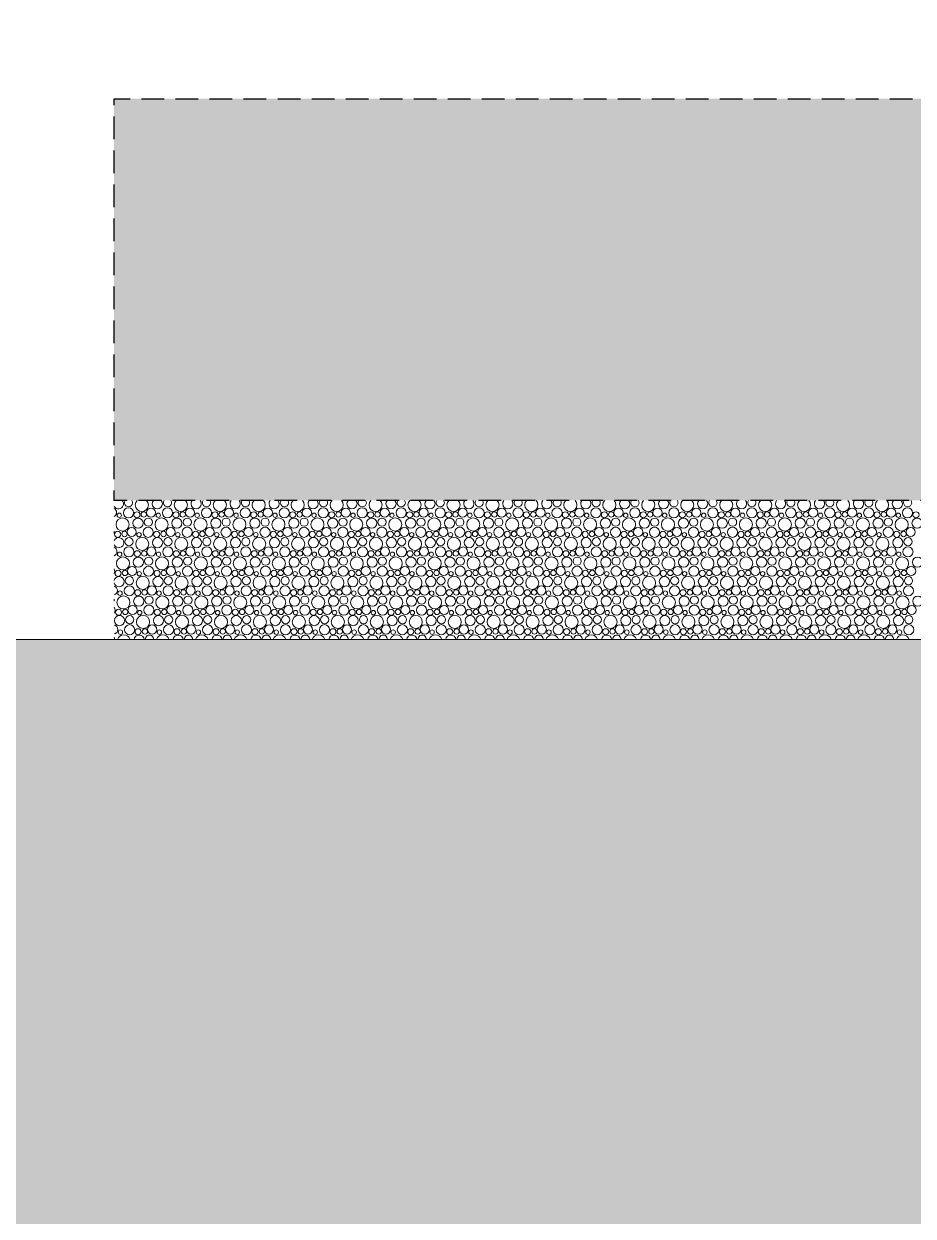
# Model space of a CAD drawing. Header units: millimetres. Extents: x 18162 to 7085488, y 72188 to 247925.
# Drawn here: x 3644163 to 3652466, y 83684 to 94818 of the extents above; entities that cross this region are included whole.
import ezdxf

# ---------------------------------------------------------------- set-up
doc = ezdxf.new("R2010")
doc.units = ezdxf.units.MM
doc.header["$MEASUREMENT"] = 0
doc.linetypes.add('Hidden Line', pattern=[317.5, 211.666667, -105.833333])
doc.layers.add('Drawing & Figure', color=7, linetype='Continuous')

# ---------------------------------------------------------------- blocks, each defined once
blk = doc.blocks.new('*X768', base_point=(3761975, 95118))
at = {"color": 254, "linetype": 'Continuous', "lineweight": 13}
for centre, radius in [((3645085, 90143), 61.2), ((3645054, 90229), 20.7), ((3645140, 90252), 47.3), ((3645229, 90155), 47.7), ((3645219, 90233), 28.6), ((3645283, 90236), 25.1), ((3645325, 90164), 38.4), ((3645350, 90254), 42.6), ((3645449, 90143), 61.2), ((3645418, 90229), 20.7), ((3645504, 90252), 47.3), ((3645592, 90155), 47.7), ((3645583, 90233), 28.6), ((3645647, 90236), 25.1), ((3645689, 90164), 38.4), ((3645714, 90254), 42.6), ((3645813, 90143), 61.2), ((3645781, 90229), 20.7), ((3645868, 90252), 47.3), ((3645956, 90155), 47.7), ((3645947, 90233), 28.6), ((3646010, 90236), 25.1), ((3646052, 90164), 38.4), ((3646078, 90254), 42.6), ((3646176, 90143), 61.2), ((3646145, 90229), 20.7), ((3646231, 90252), 47.3), ((3646320, 90155), 47.7), ((3646310, 90233), 28.6), ((3646374, 90236), 25.1), ((3646416, 90164), 38.4), ((3646441, 90254), 42.6), ((3646540, 90143), 61.2), ((3646509, 90229), 20.7), ((3646595, 90252), 47.3), ((3646684, 90155), 47.7), ((3646674, 90233), 28.6), ((3646738, 90236), 25.1), ((3646780, 90164), 38.4), ((3646805, 90254), 42.6), ((3646904, 90143), 61.2), ((3646873, 90229), 20.7), ((3646959, 90252), 47.3), ((3647047, 90155), 47.7), ((3647038, 90233), 28.6), ((3647101, 90236), 25.1), ((3647143, 90164), 38.4), ((3647169, 90254), 42.6), ((3647267, 90143), 61.2), ((3647236, 90229), 20.7), ((3647322, 90252), 47.3), ((3647411, 90155), 47.7), ((3647401, 90233), 28.6), ((3647465, 90236), 25.1), ((3647507, 90164), 38.4), ((3647533, 90254), 42.6), ((3647631, 90143), 61.2), ((3647600, 90229), 20.7), ((3647686, 90252), 47.3), ((3647775, 90155), 47.7), ((3647765, 90233), 28.6), ((3647829, 90236), 25.1), ((3647871, 90164), 38.4), ((3647896, 90254), 42.6), ((3647995, 90143), 61.2), ((3647964, 90229), 20.7), ((3648050, 90252), 47.3), ((3648138, 90155), 47.7), ((3648129, 90233), 28.6), ((3648193, 90236), 25.1), ((3648234, 90164), 38.4), ((3648260, 90254), 42.6), ((3648359, 90143), 61.2), ((3648327, 90229), 20.7), ((3648413, 90252), 47.3), ((3648502, 90155), 47.7), ((3648492, 90233), 28.6), ((3648556, 90236), 25.1), ((3648598, 90164), 38.4), ((3648624, 90254), 42.6), ((3648722, 90143), 61.2), ((3648691, 90229), 20.7), ((3648777, 90252), 47.3), ((3648866, 90155), 47.7), ((3648856, 90233), 28.6), ((3648920, 90236), 25.1), ((3648962, 90164), 38.4), ((3648987, 90254), 42.6), ((3649086, 90143), 61.2), ((3649055, 90229), 20.7), ((3649141, 90252), 47.3), ((3649230, 90155), 47.7), ((3649220, 90233), 28.6), ((3649284, 90236), 25.1), ((3649326, 90164), 38.4), ((3649351, 90254), 42.6), ((3649450, 90143), 61.2), ((3649418, 90229), 20.7), ((3649505, 90252), 47.3), ((3649593, 90155), 47.7), ((3649584, 90233), 28.6), ((3649647, 90236), 25.1), ((3649689, 90164), 38.4), ((3649715, 90254), 42.6), ((3649813, 90143), 61.2), ((3649782, 90229), 20.7), ((3649868, 90252), 47.3), ((3649957, 90155), 47.7), ((3649947, 90233), 28.6), ((3650011, 90236), 25.1), ((3650053, 90164), 38.4), ((3650079, 90254), 42.6), ((3650177, 90143), 61.2), ((3650146, 90229), 20.7), ((3650232, 90252), 47.3), ((3650321, 90155), 47.7), ((3650311, 90233), 28.6), ((3650375, 90236), 25.1), ((3650417, 90164), 38.4), ((3650442, 90254), 42.6), ((3650541, 90143), 61.2), ((3650510, 90229), 20.7), ((3650596, 90252), 47.3), ((3650684, 90155), 47.7), ((3650675, 90233), 28.6), ((3650739, 90236), 25.1), ((3650780, 90164), 38.4), ((3650806, 90254), 42.6), ((3650905, 90143), 61.2), ((3650873, 90229), 20.7), ((3650959, 90252), 47.3), ((3651048, 90155), 47.7), ((3651038, 90233), 28.6), ((3651102, 90236), 25.1), ((3651144, 90164), 38.4), ((3651170, 90254), 42.6), ((3651268, 90143), 61.2), ((3651237, 90229), 20.7), ((3651323, 90252), 47.3), ((3651412, 90155), 47.7), ((3651402, 90233), 28.6), ((3651466, 90236), 25.1), ((3651508, 90164), 38.4), ((3651533, 90254), 42.6), ((3651632, 90143), 61.2), ((3651601, 90229), 20.7), ((3651687, 90252), 47.3), ((3651776, 90155), 47.7), ((3651766, 90233), 28.6), ((3651830, 90236), 25.1), ((3651872, 90164), 38.4), ((3651897, 90254), 42.6), ((3651996, 90143), 61.2), ((3651964, 90229), 20.7), ((3652051, 90252), 47.3), ((3652139, 90155), 47.7), ((3652130, 90233), 28.6), ((3652193, 90236), 25.1), ((3652235, 90164), 38.4), ((3652261, 90254), 42.6), ((3652359, 90143), 61.2), ((3652328, 90229), 20.7), ((3652414, 90252), 47.3), ((3652503, 90155), 47.7), ((3652493, 90233), 28.6), ((3645039, 90051), 28.6), ((3645103, 90054), 25.1), ((3645170, 90072), 42.6), ((3645324, 90070), 47.3), ((3645403, 90051), 28.6), ((3645467, 90054), 25.1), ((3645534, 90072), 42.6), ((3645688, 90070), 47.3), ((3645767, 90051), 28.6), ((3645830, 90054), 25.1), ((3645898, 90072), 42.6), ((3646051, 90070), 47.3), ((3646130, 90051), 28.6), ((3646194, 90054), 25.1), ((3646261, 90072), 42.6), ((3646415, 90070), 47.3), ((3646494, 90051), 28.6), ((3646558, 90054), 25.1), ((3646625, 90072), 42.6), ((3646779, 90070), 47.3), ((3646858, 90051), 28.6), ((3646921, 90054), 25.1), ((3646989, 90072), 42.6), ((3647142, 90070), 47.3), ((3647221, 90051), 28.6), ((3647285, 90054), 25.1), ((3647353, 90072), 42.6), ((3647506, 90070), 47.3), ((3647585, 90051), 28.6), ((3647649, 90054), 25.1), ((3647716, 90072), 42.6), ((3647870, 90070), 47.3), ((3647949, 90051), 28.6), ((3648013, 90054), 25.1), ((3648080, 90072), 42.6), ((3648233, 90070), 47.3), ((3648312, 90051), 28.6), ((3648376, 90054), 25.1), ((3648444, 90072), 42.6), ((3648597, 90070), 47.3), ((3648676, 90051), 28.6), ((3648740, 90054), 25.1), ((3648807, 90072), 42.6), ((3648961, 90070), 47.3), ((3649040, 90051), 28.6), ((3649104, 90054), 25.1), ((3649171, 90072), 42.6), ((3649325, 90070), 47.3), ((3649404, 90051), 28.6), ((3649467, 90054), 25.1), ((3649535, 90072), 42.6), ((3649688, 90070), 47.3), ((3649767, 90051), 28.6), ((3649831, 90054), 25.1), ((3649899, 90072), 42.6), ((3650052, 90070), 47.3), ((3650131, 90051), 28.6), ((3650195, 90054), 25.1), ((3650262, 90072), 42.6), ((3650416, 90070), 47.3), ((3650495, 90051), 28.6), ((3650559, 90054), 25.1), ((3650626, 90072), 42.6), ((3650779, 90070), 47.3), ((3650858, 90051), 28.6), ((3650922, 90054), 25.1), ((3650990, 90072), 42.6), ((3651143, 90070), 47.3), ((3651222, 90051), 28.6), ((3651286, 90054), 25.1), ((3651353, 90072), 42.6), ((3651507, 90070), 47.3), ((3651586, 90051), 28.6), ((3651650, 90054), 25.1), ((3651717, 90072), 42.6), ((3651871, 90070), 47.3), ((3651950, 90051), 28.6), ((3652013, 90054), 25.1), ((3652081, 90072), 42.6), ((3652234, 90070), 47.3), ((3652313, 90051), 28.6), ((3652377, 90054), 25.1), ((3652444, 90072), 42.6), ((3645145, 89982), 38.4), ((3645269, 89961), 61.2), ((3645238, 90047), 20.7), ((3645412, 89973), 47.7), ((3645509, 89982), 38.4), ((3645633, 89961), 61.2), ((3645601, 90047), 20.7), ((3645776, 89973), 47.7), ((3645872, 89982), 38.4), ((3645996, 89961), 61.2), ((3645965, 90047), 20.7), ((3646140, 89973), 47.7), ((3646236, 89982), 38.4), ((3646360, 89961), 61.2), ((3646329, 90047), 20.7), ((3646504, 89973), 47.7), ((3646600, 89982), 38.4), ((3646724, 89961), 61.2), ((3646693, 90047), 20.7), ((3646867, 89973), 47.7), ((3646963, 89982), 38.4), ((3647087, 89961), 61.2), ((3647056, 90047), 20.7), ((3647231, 89973), 47.7), ((3647327, 89982), 38.4), ((3647451, 89961), 61.2), ((3647420, 90047), 20.7), ((3647595, 89973), 47.7), ((3647691, 89982), 38.4), ((3647815, 89961), 61.2), ((3647784, 90047), 20.7), ((3647958, 89973), 47.7), ((3648054, 89982), 38.4), ((3648179, 89961), 61.2), ((3648147, 90047), 20.7), ((3648322, 89973), 47.7), ((3648418, 89982), 38.4), ((3648542, 89961), 61.2), ((3648511, 90047), 20.7), ((3648686, 89973), 47.7), ((3648782, 89982), 38.4), ((3648906, 89961), 61.2), ((3648875, 90047), 20.7), ((3649050, 89973), 47.7), ((3649146, 89982), 38.4), ((3649270, 89961), 61.2), ((3649238, 90047), 20.7), ((3649413, 89973), 47.7), ((3649509, 89982), 38.4), ((3649633, 89961), 61.2), ((3649602, 90047), 20.7), ((3649777, 89973), 47.7), ((3649873, 89982), 38.4), ((3649997, 89961), 61.2), ((3649966, 90047), 20.7), ((3650141, 89973), 47.7), ((3650237, 89982), 38.4), ((3650361, 89961), 61.2), ((3650330, 90047), 20.7), ((3650504, 89973), 47.7), ((3650600, 89982), 38.4), ((3650725, 89961), 61.2), ((3650693, 90047), 20.7), ((3650868, 89973), 47.7), ((3650964, 89982), 38.4), ((3651088, 89961), 61.2), ((3651057, 90047), 20.7), ((3651232, 89973), 47.7), ((3651328, 89982), 38.4), ((3651452, 89961), 61.2), ((3651421, 90047), 20.7), ((3651596, 89973), 47.7), ((3651692, 89982), 38.4), ((3651816, 89961), 61.2), ((3651784, 90047), 20.7), ((3651959, 89973), 47.7), ((3652055, 89982), 38.4), ((3652179, 89961), 61.2), ((3652148, 90047), 20.7), ((3652323, 89973), 47.7), ((3652419, 89982), 38.4), ((3645058, 89865), 20.7), ((3645144, 89888), 47.3), ((3645223, 89869), 28.6), ((3645287, 89872), 25.1), ((3645354, 89890), 42.6), ((3645421, 89865), 20.7), ((3645508, 89888), 47.3), ((3645587, 89869), 28.6), ((3645650, 89872), 25.1), ((3645718, 89890), 42.6), ((3645785, 89865), 20.7), ((3645871, 89888), 47.3), ((3645950, 89869), 28.6), ((3646014, 89872), 25.1), ((3646081, 89890), 42.6), ((3646149, 89865), 20.7), ((3646235, 89888), 47.3), ((3646314, 89869), 28.6), ((3646378, 89872), 25.1), ((3646445, 89890), 42.6), ((3646513, 89865), 20.7), ((3646599, 89888), 47.3), ((3646678, 89869), 28.6), ((3646741, 89872), 25.1), ((3646809, 89890), 42.6), ((3646876, 89865), 20.7), ((3646962, 89888), 47.3), ((3647041, 89869), 28.6), ((3647105, 89872), 25.1), ((3647173, 89890), 42.6), ((3647240, 89865), 20.7), ((3647326, 89888), 47.3), ((3647405, 89869), 28.6), ((3647469, 89872), 25.1), ((3647536, 89890), 42.6), ((3647604, 89865), 20.7), ((3647690, 89888), 47.3), ((3647769, 89869), 28.6), ((3647833, 89872), 25.1), ((3647900, 89890), 42.6), ((3647967, 89865), 20.7), ((3648053, 89888), 47.3), ((3648132, 89869), 28.6), ((3648196, 89872), 25.1), ((3648264, 89890), 42.6), ((3648331, 89865), 20.7), ((3648417, 89888), 47.3), ((3648496, 89869), 28.6), ((3648560, 89872), 25.1), ((3648627, 89890), 42.6), ((3648695, 89865), 20.7), ((3648781, 89888), 47.3), ((3648860, 89869), 28.6), ((3648924, 89872), 25.1), ((3648991, 89890), 42.6), ((3649058, 89865), 20.7), ((3649145, 89888), 47.3), ((3649224, 89869), 28.6), ((3649287, 89872), 25.1), ((3649355, 89890), 42.6), ((3649422, 89865), 20.7), ((3649508, 89888), 47.3), ((3649587, 89869), 28.6), ((3649651, 89872), 25.1), ((3649719, 89890), 42.6), ((3649786, 89865), 20.7), ((3649872, 89888), 47.3), ((3649951, 89869), 28.6), ((3650015, 89872), 25.1), ((3650082, 89890), 42.6), ((3650150, 89865), 20.7), ((3650236, 89888), 47.3), ((3650315, 89869), 28.6), ((3650379, 89872), 25.1), ((3650446, 89890), 42.6), ((3650513, 89865), 20.7), ((3650599, 89888), 47.3), ((3650678, 89869), 28.6), ((3650742, 89872), 25.1), ((3650810, 89890), 42.6), ((3650877, 89865), 20.7), ((3650963, 89888), 47.3), ((3651042, 89869), 28.6), ((3651106, 89872), 25.1), ((3651173, 89890), 42.6), ((3651241, 89865), 20.7), ((3651327, 89888), 47.3), ((3651406, 89869), 28.6), ((3651470, 89872), 25.1), ((3651537, 89890), 42.6), ((3651604, 89865), 20.7), ((3651691, 89888), 47.3), ((3651770, 89869), 28.6), ((3651833, 89872), 25.1), ((3651901, 89890), 42.6), ((3651968, 89865), 20.7), ((3652054, 89888), 47.3), ((3652133, 89869), 28.6), ((3652197, 89872), 25.1), ((3652264, 89890), 42.6), ((3652332, 89865), 20.7), ((3652418, 89888), 47.3), ((3645089, 89779), 61.2), ((3645174, 89708), 42.6), ((3645232, 89791), 47.7), ((3645328, 89706), 47.3), ((3645329, 89800), 38.4), ((3645453, 89779), 61.2), ((3645538, 89708), 42.6), ((3645596, 89791), 47.7), ((3645691, 89706), 47.3), ((3645692, 89800), 38.4), ((3645816, 89779), 61.2), ((3645901, 89708), 42.6), ((3645960, 89791), 47.7), ((3646055, 89706), 47.3), ((3646056, 89800), 38.4), ((3646180, 89779), 61.2), ((3646265, 89708), 42.6), ((3646324, 89791), 47.7), ((3646419, 89706), 47.3), ((3646420, 89800), 38.4), ((3646544, 89779), 61.2), ((3646629, 89708), 42.6), ((3646687, 89791), 47.7), ((3646782, 89706), 47.3), ((3646783, 89800), 38.4), ((3646907, 89779), 61.2), ((3646993, 89708), 42.6), ((3647051, 89791), 47.7), ((3647146, 89706), 47.3), ((3647147, 89800), 38.4), ((3647271, 89779), 61.2), ((3647356, 89708), 42.6), ((3647415, 89791), 47.7), ((3647510, 89706), 47.3), ((3647511, 89800), 38.4), ((3647635, 89779), 61.2), ((3647720, 89708), 42.6), ((3647778, 89791), 47.7), ((3647873, 89706), 47.3), ((3647874, 89800), 38.4), ((3647999, 89779), 61.2), ((3648084, 89708), 42.6), ((3648142, 89791), 47.7), ((3648237, 89706), 47.3), ((3648238, 89800), 38.4), ((3648362, 89779), 61.2), ((3648447, 89708), 42.6), ((3648506, 89791), 47.7), ((3648601, 89706), 47.3), ((3648602, 89800), 38.4), ((3648726, 89779), 61.2), ((3648811, 89708), 42.6), ((3648870, 89791), 47.7), ((3648965, 89706), 47.3), ((3648966, 89800), 38.4), ((3649090, 89779), 61.2), ((3649175, 89708), 42.6), ((3649233, 89791), 47.7), ((3649328, 89706), 47.3), ((3649329, 89800), 38.4), ((3649453, 89779), 61.2), ((3649539, 89708), 42.6), ((3649597, 89791), 47.7), ((3649692, 89706), 47.3), ((3649693, 89800), 38.4), ((3649817, 89779), 61.2), ((3649902, 89708), 42.6), ((3649961, 89791), 47.7), ((3650056, 89706), 47.3), ((3650057, 89800), 38.4), ((3650181, 89779), 61.2), ((3650266, 89708), 42.6), ((3650324, 89791), 47.7), ((3650419, 89706), 47.3), ((3650420, 89800), 38.4), ((3650545, 89779), 61.2), ((3650630, 89708), 42.6), ((3650688, 89791), 47.7), ((3650783, 89706), 47.3), ((3650784, 89800), 38.4), ((3650908, 89779), 61.2), ((3650993, 89708), 42.6), ((3651052, 89791), 47.7), ((3651147, 89706), 47.3), ((3651148, 89800), 38.4), ((3651272, 89779), 61.2), ((3651357, 89708), 42.6), ((3651416, 89791), 47.7), ((3651511, 89706), 47.3), ((3651512, 89800), 38.4), ((3651636, 89779), 61.2), ((3651721, 89708), 42.6), ((3651779, 89791), 47.7), ((3651874, 89706), 47.3), ((3651875, 89800), 38.4), ((3651999, 89779), 61.2), ((3652084, 89708), 42.6), ((3652143, 89791), 47.7), ((3652238, 89706), 47.3), ((3652239, 89800), 38.4), ((3652363, 89779), 61.2), ((3652448, 89708), 42.6), ((3652507, 89791), 47.7), ((3645043, 89687), 28.6), ((3645107, 89690), 25.1), ((3645149, 89618), 38.4), ((3645273, 89597), 61.2), ((3645241, 89683), 20.7), ((3645416, 89609), 47.7), ((3645407, 89687), 28.6), ((3645470, 89690), 25.1), ((3645512, 89618), 38.4), ((3645636, 89597), 61.2), ((3645605, 89683), 20.7), ((3645780, 89609), 47.7), ((3645770, 89687), 28.6), ((3645834, 89690), 25.1), ((3645876, 89618), 38.4), ((3646000, 89597), 61.2), ((3645969, 89683), 20.7), ((3646144, 89609), 47.7), ((3646134, 89687), 28.6), ((3646198, 89690), 25.1), ((3646240, 89618), 38.4), ((3646364, 89597), 61.2), ((3646333, 89683), 20.7), ((3646507, 89609), 47.7), ((3646498, 89687), 28.6), ((3646561, 89690), 25.1), ((3646603, 89618), 38.4), ((3646727, 89597), 61.2), ((3646696, 89683), 20.7), ((3646871, 89609), 47.7), ((3646861, 89687), 28.6), ((3646925, 89690), 25.1), ((3646967, 89618), 38.4), ((3647091, 89597), 61.2), ((3647060, 89683), 20.7), ((3647235, 89609), 47.7), ((3647225, 89687), 28.6), ((3647289, 89690), 25.1), ((3647331, 89618), 38.4), ((3647455, 89597), 61.2), ((3647424, 89683), 20.7), ((3647598, 89609), 47.7), ((3647589, 89687), 28.6), ((3647653, 89690), 25.1), ((3647694, 89618), 38.4), ((3647819, 89597), 61.2), ((3647787, 89683), 20.7), ((3647962, 89609), 47.7), ((3647952, 89687), 28.6), ((3648016, 89690), 25.1), ((3648058, 89618), 38.4), ((3648182, 89597), 61.2), ((3648151, 89683), 20.7), ((3648326, 89609), 47.7), ((3648316, 89687), 28.6), ((3648380, 89690), 25.1), ((3648422, 89618), 38.4), ((3648546, 89597), 61.2), ((3648515, 89683), 20.7), ((3648690, 89609), 47.7), ((3648680, 89687), 28.6), ((3648744, 89690), 25.1), ((3648786, 89618), 38.4), ((3648910, 89597), 61.2), ((3648878, 89683), 20.7), ((3649053, 89609), 47.7), ((3649044, 89687), 28.6), ((3649107, 89690), 25.1), ((3649149, 89618), 38.4), ((3649273, 89597), 61.2), ((3649242, 89683), 20.7), ((3649417, 89609), 47.7), ((3649407, 89687), 28.6), ((3649471, 89690), 25.1), ((3649513, 89618), 38.4), ((3649637, 89597), 61.2), ((3649606, 89683), 20.7), ((3649781, 89609), 47.7), ((3649771, 89687), 28.6), ((3649835, 89690), 25.1), ((3649877, 89618), 38.4), ((3650001, 89597), 61.2), ((3649970, 89683), 20.7), ((3650144, 89609), 47.7), ((3650135, 89687), 28.6), ((3650199, 89690), 25.1), ((3650240, 89618), 38.4), ((3650365, 89597), 61.2), ((3650333, 89683), 20.7), ((3650508, 89609), 47.7), ((3650498, 89687), 28.6), ((3650562, 89690), 25.1), ((3650604, 89618), 38.4), ((3650728, 89597), 61.2), ((3650697, 89683), 20.7), ((3650872, 89609), 47.7), ((3650862, 89687), 28.6), ((3650926, 89690), 25.1), ((3650968, 89618), 38.4), ((3651092, 89597), 61.2), ((3651061, 89683), 20.7), ((3651236, 89609), 47.7), ((3651226, 89687), 28.6), ((3651290, 89690), 25.1), ((3651332, 89618), 38.4), ((3651456, 89597), 61.2), ((3651424, 89683), 20.7), ((3651599, 89609), 47.7), ((3651590, 89687), 28.6), ((3651653, 89690), 25.1), ((3651695, 89618), 38.4), ((3651819, 89597), 61.2), ((3651788, 89683), 20.7), ((3651963, 89609), 47.7), ((3651953, 89687), 28.6), ((3652017, 89690), 25.1), ((3652059, 89618), 38.4), ((3652183, 89597), 61.2), ((3652152, 89683), 20.7), ((3652327, 89609), 47.7), ((3652317, 89687), 28.6), ((3652381, 89690), 25.1), ((3652423, 89618), 38.4), ((3645061, 89501), 20.7), ((3645148, 89524), 47.3), ((3645227, 89505), 28.6), ((3645290, 89508), 25.1), ((3645358, 89526), 42.6), ((3645425, 89501), 20.7), ((3645511, 89524), 47.3), ((3645590, 89505), 28.6), ((3645654, 89508), 25.1), ((3645721, 89526), 42.6), ((3645789, 89501), 20.7), ((3645875, 89524), 47.3), ((3645954, 89505), 28.6), ((3646018, 89508), 25.1), ((3646085, 89526), 42.6), ((3646153, 89501), 20.7), ((3646239, 89524), 47.3), ((3646318, 89505), 28.6), ((3646381, 89508), 25.1), ((3646449, 89526), 42.6), ((3646516, 89501), 20.7), ((3646602, 89524), 47.3), ((3646681, 89505), 28.6), ((3646745, 89508), 25.1), ((3646813, 89526), 42.6), ((3646880, 89501), 20.7), ((3646966, 89524), 47.3), ((3647045, 89505), 28.6), ((3647109, 89508), 25.1), ((3647176, 89526), 42.6), ((3647244, 89501), 20.7), ((3647330, 89524), 47.3), ((3647409, 89505), 28.6), ((3647473, 89508), 25.1), ((3647540, 89526), 42.6), ((3647607, 89501), 20.7), ((3647693, 89524), 47.3), ((3647772, 89505), 28.6), ((3647836, 89508), 25.1), ((3647904, 89526), 42.6), ((3647971, 89501), 20.7), ((3648057, 89524), 47.3), ((3648136, 89505), 28.6), ((3648200, 89508), 25.1), ((3648267, 89526), 42.6), ((3648335, 89501), 20.7), ((3648421, 89524), 47.3), ((3648500, 89505), 28.6), ((3648564, 89508), 25.1), ((3648631, 89526), 42.6), ((3648698, 89501), 20.7), ((3648785, 89524), 47.3), ((3648864, 89505), 28.6), ((3648927, 89508), 25.1), ((3648995, 89526), 42.6), ((3649062, 89501), 20.7), ((3649148, 89524), 47.3), ((3649227, 89505), 28.6), ((3649291, 89508), 25.1), ((3649359, 89526), 42.6), ((3649426, 89501), 20.7), ((3649512, 89524), 47.3), ((3649591, 89505), 28.6), ((3649655, 89508), 25.1), ((3649722, 89526), 42.6), ((3649790, 89501), 20.7), ((3649876, 89524), 47.3), ((3649955, 89505), 28.6), ((3650019, 89508), 25.1), ((3650086, 89526), 42.6), ((3650153, 89501), 20.7), ((3650239, 89524), 47.3), ((3650318, 89505), 28.6), ((3650382, 89508), 25.1), ((3650450, 89526), 42.6), ((3650517, 89501), 20.7), ((3650603, 89524), 47.3), ((3650682, 89505), 28.6), ((3650746, 89508), 25.1), ((3650813, 89526), 42.6), ((3650881, 89501), 20.7), ((3650967, 89524), 47.3), ((3651046, 89505), 28.6), ((3651110, 89508), 25.1), ((3651177, 89526), 42.6), ((3651244, 89501), 20.7), ((3651331, 89524), 47.3), ((3651410, 89505), 28.6), ((3651473, 89508), 25.1), ((3651541, 89526), 42.6), ((3651608, 89501), 20.7), ((3651694, 89524), 47.3), ((3651773, 89505), 28.6), ((3651837, 89508), 25.1), ((3651904, 89526), 42.6), ((3651972, 89501), 20.7), ((3652058, 89524), 47.3), ((3652137, 89505), 28.6), ((3652201, 89508), 25.1), ((3652268, 89526), 42.6), ((3652336, 89501), 20.7), ((3652422, 89524), 47.3), ((3645093, 89415), 61.2), ((3645236, 89427), 47.7), ((3645332, 89436), 38.4), ((3645456, 89415), 61.2), ((3645600, 89427), 47.7), ((3645696, 89436), 38.4), ((3645820, 89415), 61.2), ((3645964, 89427), 47.7), ((3646060, 89436), 38.4), ((3646184, 89415), 61.2), ((3646327, 89427), 47.7), ((3646423, 89436), 38.4), ((3646547, 89415), 61.2), ((3646691, 89427), 47.7), ((3646787, 89436), 38.4), ((3646911, 89415), 61.2), ((3647055, 89427), 47.7), ((3647151, 89436), 38.4), ((3647275, 89415), 61.2), ((3647418, 89427), 47.7), ((3647514, 89436), 38.4), ((3647639, 89415), 61.2), ((3647782, 89427), 47.7), ((3647878, 89436), 38.4), ((3648002, 89415), 61.2), ((3648146, 89427), 47.7), ((3648242, 89436), 38.4), ((3648366, 89415), 61.2), ((3648510, 89427), 47.7), ((3648606, 89436), 38.4), ((3648730, 89415), 61.2), ((3648873, 89427), 47.7), ((3648969, 89436), 38.4), ((3649093, 89415), 61.2), ((3649237, 89427), 47.7), ((3649333, 89436), 38.4), ((3649457, 89415), 61.2), ((3649601, 89427), 47.7), ((3649697, 89436), 38.4), ((3649821, 89415), 61.2), ((3649964, 89427), 47.7), ((3650060, 89436), 38.4), ((3650185, 89415), 61.2), ((3650328, 89427), 47.7), ((3650424, 89436), 38.4), ((3650548, 89415), 61.2), ((3650692, 89427), 47.7), ((3650788, 89436), 38.4), ((3650912, 89415), 61.2), ((3651056, 89427), 47.7), ((3651152, 89436), 38.4), ((3651276, 89415), 61.2), ((3651419, 89427), 47.7), ((3651515, 89436), 38.4), ((3651639, 89415), 61.2), ((3651783, 89427), 47.7), ((3651879, 89436), 38.4), ((3652003, 89415), 61.2), ((3652147, 89427), 47.7), ((3652243, 89436), 38.4), ((3652367, 89415), 61.2), ((3652510, 89427), 47.7), ((3645047, 89323), 28.6), ((3645110, 89326), 25.1), ((3645178, 89344), 42.6), ((3645245, 89319), 20.7), ((3645331, 89342), 47.3), ((3645410, 89323), 28.6), ((3645474, 89326), 25.1), ((3645541, 89344), 42.6), ((3645609, 89319), 20.7), ((3645695, 89342), 47.3), ((3645774, 89323), 28.6), ((3645838, 89326), 25.1), ((3645905, 89344), 42.6), ((3645973, 89319), 20.7), ((3646059, 89342), 47.3), ((3646138, 89323), 28.6), ((3646201, 89326), 25.1), ((3646269, 89344), 42.6), ((3646336, 89319), 20.7), ((3646422, 89342), 47.3), ((3646501, 89323), 28.6), ((3646565, 89326), 25.1), ((3646633, 89344), 42.6), ((3646700, 89319), 20.7), ((3646786, 89342), 47.3), ((3646865, 89323), 28.6), ((3646929, 89326), 25.1), ((3646996, 89344), 42.6), ((3647064, 89319), 20.7), ((3647150, 89342), 47.3), ((3647229, 89323), 28.6), ((3647293, 89326), 25.1), ((3647360, 89344), 42.6), ((3647427, 89319), 20.7), ((3647513, 89342), 47.3), ((3647592, 89323), 28.6), ((3647656, 89326), 25.1), ((3647724, 89344), 42.6), ((3647791, 89319), 20.7), ((3647877, 89342), 47.3), ((3647956, 89323), 28.6), ((3648020, 89326), 25.1), ((3648087, 89344), 42.6), ((3648155, 89319), 20.7), ((3648241, 89342), 47.3), ((3648320, 89323), 28.6), ((3648384, 89326), 25.1), ((3648451, 89344), 42.6), ((3648518, 89319), 20.7), ((3648605, 89342), 47.3), ((3648684, 89323), 28.6), ((3648747, 89326), 25.1), ((3648815, 89344), 42.6), ((3648882, 89319), 20.7), ((3648968, 89342), 47.3), ((3649047, 89323), 28.6), ((3649111, 89326), 25.1), ((3649179, 89344), 42.6), ((3649246, 89319), 20.7), ((3649332, 89342), 47.3), ((3649411, 89323), 28.6), ((3649475, 89326), 25.1), ((3649542, 89344), 42.6), ((3649610, 89319), 20.7), ((3649696, 89342), 47.3), ((3649775, 89323), 28.6), ((3649839, 89326), 25.1), ((3649906, 89344), 42.6), ((3649973, 89319), 20.7), ((3650059, 89342), 47.3), ((3650138, 89323), 28.6), ((3650202, 89326), 25.1), ((3650270, 89344), 42.6), ((3650337, 89319), 20.7), ((3650423, 89342), 47.3), ((3650502, 89323), 28.6), ((3650566, 89326), 25.1), ((3650633, 89344), 42.6), ((3650701, 89319), 20.7), ((3650787, 89342), 47.3), ((3650866, 89323), 28.6), ((3650930, 89326), 25.1), ((3650997, 89344), 42.6), ((3651064, 89319), 20.7), ((3651151, 89342), 47.3), ((3651230, 89323), 28.6), ((3651293, 89326), 25.1), ((3651361, 89344), 42.6), ((3651428, 89319), 20.7), ((3651514, 89342), 47.3), ((3651593, 89323), 28.6), ((3651657, 89326), 25.1), ((3651724, 89344), 42.6), ((3651792, 89319), 20.7), ((3651878, 89342), 47.3), ((3651957, 89323), 28.6), ((3652021, 89326), 25.1), ((3652088, 89344), 42.6), ((3652156, 89319), 20.7), ((3652242, 89342), 47.3), ((3652321, 89323), 28.6), ((3652385, 89326), 25.1), ((3652452, 89344), 42.6), ((3645056, 89245), 47.7), ((3645151, 89160), 47.3), ((3645152, 89254), 38.4), ((3645276, 89233), 61.2), ((3645361, 89162), 42.6), ((3645420, 89245), 47.7), ((3645515, 89160), 47.3), ((3645516, 89254), 38.4), ((3645640, 89233), 61.2), ((3645725, 89162), 42.6), ((3645784, 89245), 47.7), ((3645879, 89160), 47.3), ((3645880, 89254), 38.4), ((3646004, 89233), 61.2), ((3646089, 89162), 42.6), ((3646147, 89245), 47.7), ((3646242, 89160), 47.3), ((3646243, 89254), 38.4), ((3646367, 89233), 61.2), ((3646453, 89162), 42.6), ((3646511, 89245), 47.7), ((3646606, 89160), 47.3), ((3646607, 89254), 38.4), ((3646731, 89233), 61.2), ((3646816, 89162), 42.6), ((3646875, 89245), 47.7), ((3646970, 89160), 47.3), ((3646971, 89254), 38.4), ((3647095, 89233), 61.2), ((3647180, 89162), 42.6), ((3647238, 89245), 47.7), ((3647333, 89160), 47.3), ((3647334, 89254), 38.4), ((3647459, 89233), 61.2), ((3647544, 89162), 42.6), ((3647602, 89245), 47.7), ((3647697, 89160), 47.3), ((3647698, 89254), 38.4), ((3647822, 89233), 61.2), ((3647907, 89162), 42.6), ((3647966, 89245), 47.7), ((3648061, 89160), 47.3), ((3648062, 89254), 38.4), ((3648186, 89233), 61.2), ((3648271, 89162), 42.6), ((3648330, 89245), 47.7), ((3648425, 89160), 47.3), ((3648426, 89254), 38.4), ((3648550, 89233), 61.2), ((3648635, 89162), 42.6), ((3648693, 89245), 47.7), ((3648788, 89160), 47.3), ((3648789, 89254), 38.4), ((3648913, 89233), 61.2), ((3648999, 89162), 42.6), ((3649057, 89245), 47.7), ((3649152, 89160), 47.3), ((3649153, 89254), 38.4), ((3649277, 89233), 61.2), ((3649362, 89162), 42.6), ((3649421, 89245), 47.7), ((3649516, 89160), 47.3), ((3649517, 89254), 38.4), ((3649641, 89233), 61.2), ((3649726, 89162), 42.6), ((3649784, 89245), 47.7), ((3649879, 89160), 47.3), ((3649880, 89254), 38.4), ((3650005, 89233), 61.2), ((3650090, 89162), 42.6), ((3650148, 89245), 47.7), ((3650243, 89160), 47.3), ((3650244, 89254), 38.4), ((3650368, 89233), 61.2), ((3650453, 89162), 42.6), ((3650512, 89245), 47.7), ((3650607, 89160), 47.3), ((3650608, 89254), 38.4), ((3650732, 89233), 61.2), ((3650817, 89162), 42.6), ((3650876, 89245), 47.7), ((3650971, 89160), 47.3), ((3650972, 89254), 38.4), ((3651096, 89233), 61.2), ((3651181, 89162), 42.6), ((3651239, 89245), 47.7), ((3651334, 89160), 47.3), ((3651335, 89254), 38.4), ((3651459, 89233), 61.2), ((3651544, 89162), 42.6), ((3651603, 89245), 47.7), ((3651698, 89160), 47.3), ((3651699, 89254), 38.4), ((3651823, 89233), 61.2), ((3651908, 89162), 42.6), ((3651967, 89245), 47.7), ((3652062, 89160), 47.3), ((3652063, 89254), 38.4), ((3652187, 89233), 61.2), ((3652272, 89162), 42.6), ((3652330, 89245), 47.7), ((3652425, 89160), 47.3), ((3652426, 89254), 38.4), ((3645065, 89137), 20.7), ((3645230, 89141), 28.6), ((3645294, 89144), 25.1), ((3645429, 89137), 20.7), ((3645594, 89141), 28.6), ((3645658, 89144), 25.1), ((3645793, 89137), 20.7), ((3645958, 89141), 28.6), ((3646021, 89144), 25.1), ((3646156, 89137), 20.7), ((3646321, 89141), 28.6), ((3646385, 89144), 25.1), ((3646520, 89137), 20.7), ((3646685, 89141), 28.6), ((3646749, 89144), 25.1), ((3646884, 89137), 20.7), ((3647049, 89141), 28.6), ((3647113, 89144), 25.1), ((3647247, 89137), 20.7), ((3647412, 89141), 28.6), ((3647476, 89144), 25.1), ((3647611, 89137), 20.7), ((3647776, 89141), 28.6), ((3647840, 89144), 25.1), ((3647975, 89137), 20.7), ((3648140, 89141), 28.6), ((3648204, 89144), 25.1), ((3648338, 89137), 20.7), ((3648504, 89141), 28.6), ((3648567, 89144), 25.1), ((3648702, 89137), 20.7), ((3648867, 89141), 28.6), ((3648931, 89144), 25.1), ((3649066, 89137), 20.7), ((3649231, 89141), 28.6), ((3649295, 89144), 25.1), ((3649430, 89137), 20.7), ((3649595, 89141), 28.6), ((3649659, 89144), 25.1), ((3649793, 89137), 20.7), ((3649958, 89141), 28.6), ((3650022, 89144), 25.1), ((3650157, 89137), 20.7), ((3650322, 89141), 28.6), ((3650386, 89144), 25.1), ((3650521, 89137), 20.7), ((3650686, 89141), 28.6), ((3650750, 89144), 25.1), ((3650884, 89137), 20.7), ((3651050, 89141), 28.6), ((3651113, 89144), 25.1), ((3651248, 89137), 20.7), ((3651413, 89141), 28.6), ((3651477, 89144), 25.1), ((3651612, 89137), 20.7), ((3651777, 89141), 28.6), ((3651841, 89144), 25.1), ((3651976, 89137), 20.7), ((3652141, 89141), 28.6), ((3652205, 89144), 25.1), ((3652339, 89137), 20.7)]:
    blk.add_circle(centre, radius, dxfattribs=at)
for centre, radius, start, end in [((3645045, 90337), 47.7, 214.8085, 39.9873), ((3645045, 90337), 47.7, 140.0127, 145.1915), ((3645141, 90346), 38.4, 145.2936, 34.7064), ((3645265, 90325), 61.2, 135.2242, 44.7758), ((3645409, 90337), 47.7, 140.0127, 39.9873), ((3645505, 90346), 38.4, 145.2936, 34.7064), ((3645629, 90325), 61.2, 135.2242, 44.7758), ((3645772, 90337), 47.7, 140.0127, 39.9873), ((3645869, 90346), 38.4, 145.2936, 34.7064), ((3645993, 90325), 61.2, 135.2242, 44.7758), ((3646136, 90337), 47.7, 140.0127, 39.9873), ((3646232, 90346), 38.4, 145.2936, 34.7064), ((3646356, 90325), 61.2, 135.2242, 44.7758), ((3646500, 90337), 47.7, 140.0127, 39.9873), ((3646596, 90346), 38.4, 145.2936, 34.7064), ((3646720, 90325), 61.2, 135.2242, 44.7758), ((3646864, 90337), 47.7, 140.0127, 39.9873), ((3646960, 90346), 38.4, 145.2936, 34.7064), ((3647084, 90325), 61.2, 135.2242, 44.7758), ((3647227, 90337), 47.7, 140.0127, 39.9873), ((3647323, 90346), 38.4, 145.2936, 34.7064), ((3647447, 90325), 61.2, 135.2242, 44.7758), ((3647591, 90337), 47.7, 140.0127, 39.9873), ((3647687, 90346), 38.4, 145.2936, 34.7064), ((3647811, 90325), 61.2, 135.2242, 44.7758), ((3647955, 90337), 47.7, 140.0127, 39.9873), ((3648051, 90346), 38.4, 145.2936, 34.7064), ((3648175, 90325), 61.2, 135.2242, 44.7758), ((3648318, 90337), 47.7, 140.0127, 39.9873), ((3648414, 90346), 38.4, 145.2936, 34.7064), ((3648539, 90325), 61.2, 135.2242, 44.7758), ((3648682, 90337), 47.7, 140.0127, 39.9873), ((3648778, 90346), 38.4, 145.2936, 34.7064), ((3648902, 90325), 61.2, 135.2242, 44.7758), ((3649046, 90337), 47.7, 140.0127, 39.9873), ((3649142, 90346), 38.4, 145.2936, 34.7064), ((3649266, 90325), 61.2, 135.2242, 44.7758), ((3649410, 90337), 47.7, 140.0127, 39.9873), ((3649506, 90346), 38.4, 145.2936, 34.7064), ((3649630, 90325), 61.2, 135.2242, 44.7758), ((3649773, 90337), 47.7, 140.0127, 39.9873), ((3649869, 90346), 38.4, 145.2936, 34.7064), ((3649993, 90325), 61.2, 135.2242, 44.7758), ((3650137, 90337), 47.7, 140.0127, 39.9873), ((3650233, 90346), 38.4, 145.2936, 34.7064), ((3650357, 90325), 61.2, 135.2242, 44.7758), ((3650501, 90337), 47.7, 140.0127, 39.9873), ((3650597, 90346), 38.4, 145.2936, 34.7064), ((3650721, 90325), 61.2, 135.2242, 44.7758), ((3650864, 90337), 47.7, 140.0127, 39.9873), ((3650960, 90346), 38.4, 145.2936, 34.7064), ((3651085, 90325), 61.2, 135.2242, 44.7758), ((3651228, 90337), 47.7, 140.0127, 39.9873), ((3651324, 90346), 38.4, 145.2936, 34.7064), ((3651448, 90325), 61.2, 135.2242, 44.7758), ((3651592, 90337), 47.7, 140.0127, 39.9873), ((3651688, 90346), 38.4, 145.2936, 34.7064), ((3651812, 90325), 61.2, 135.2242, 44.7758), ((3651956, 90337), 47.7, 140.0127, 39.9873), ((3652052, 90346), 38.4, 145.2936, 34.7064), ((3652176, 90325), 61.2, 135.2242, 44.7758), ((3652319, 90337), 47.7, 140.0127, 39.9873), ((3652415, 90346), 38.4, 145.2936, 34.7064), ((3644987, 90254), 42.6, 296.9608, 63.0392), ((3644960, 90070), 47.3, 345.5637, 14.4363), ((3645049, 89973), 47.7, 206.0015, 153.9985), ((3644990, 89890), 42.6, 291.4844, 68.5156), ((3644964, 89706), 47.3, 332.8802, 27.1198), ((3645052, 89609), 47.7, 192.4458, 167.5542), ((3644994, 89526), 42.6, 286.2074, 73.7926), ((3644969, 89436), 38.4, 347.0564, 12.9436), ((3644968, 89342), 47.3, 324.2609, 35.7391), ((3644998, 89162), 42.6, 281.0685, 78.9315), ((3644972, 89072), 38.4, 353.7314, 28.6068), ((3645096, 89051), 61.2, 16.2097, 163.7903), ((3645240, 89063), 47.7, 5.5698, 174.4302), ((3645336, 89072), 38.4, 353.7314, 186.2686), ((3645460, 89051), 61.2, 16.2097, 163.7903), ((3645604, 89063), 47.7, 5.5698, 174.4302), ((3645700, 89072), 38.4, 353.7314, 186.2686), ((3645824, 89051), 61.2, 16.2097, 163.7903), ((3645967, 89063), 47.7, 5.5698, 174.4302), ((3646063, 89072), 38.4, 353.7314, 186.2686), ((3646187, 89051), 61.2, 16.2097, 163.7903), ((3646331, 89063), 47.7, 5.5698, 174.4302), ((3646427, 89072), 38.4, 353.7314, 186.2686), ((3646551, 89051), 61.2, 16.2097, 163.7903), ((3646695, 89063), 47.7, 5.5698, 174.4302), ((3646791, 89072), 38.4, 353.7314, 186.2686), ((3646915, 89051), 61.2, 16.2097, 163.7903), ((3647058, 89063), 47.7, 5.5698, 174.4302), ((3647154, 89072), 38.4, 353.7314, 186.2686), ((3647279, 89051), 61.2, 16.2097, 163.7903), ((3647422, 89063), 47.7, 5.5698, 174.4302), ((3647518, 89072), 38.4, 353.7314, 186.2686), ((3647642, 89051), 61.2, 16.2097, 163.7903), ((3647786, 89063), 47.7, 5.5698, 174.4302), ((3647882, 89072), 38.4, 353.7314, 186.2686), ((3648006, 89051), 61.2, 16.2097, 163.7903), ((3648150, 89063), 47.7, 5.5698, 174.4302), ((3648246, 89072), 38.4, 353.7314, 186.2686), ((3648370, 89051), 61.2, 16.2097, 163.7903), ((3648513, 89063), 47.7, 5.5698, 174.4302), ((3648609, 89072), 38.4, 353.7314, 186.2686), ((3648733, 89051), 61.2, 16.2097, 163.7903), ((3648877, 89063), 47.7, 5.5698, 174.4302), ((3648973, 89072), 38.4, 353.7314, 186.2686), ((3649097, 89051), 61.2, 16.2097, 163.7903), ((3649241, 89063), 47.7, 5.5698, 174.4302), ((3649337, 89072), 38.4, 353.7314, 186.2686), ((3649461, 89051), 61.2, 16.2097, 163.7903), ((3649604, 89063), 47.7, 5.5698, 174.4302), ((3649700, 89072), 38.4, 353.7314, 186.2686), ((3649825, 89051), 61.2, 16.2097, 163.7903), ((3649968, 89063), 47.7, 5.5698, 174.4302), ((3650064, 89072), 38.4, 353.7314, 186.2686), ((3650188, 89051), 61.2, 16.2097, 163.7903), ((3650332, 89063), 47.7, 5.5698, 174.4302), ((3650428, 89072), 38.4, 353.7314, 186.2686), ((3650552, 89051), 61.2, 16.2097, 163.7903), ((3650696, 89063), 47.7, 5.5698, 174.4302), ((3650792, 89072), 38.4, 353.7314, 186.2686), ((3650916, 89051), 61.2, 16.2097, 163.7903), ((3651059, 89063), 47.7, 5.5698, 174.4302), ((3651155, 89072), 38.4, 353.7314, 186.2686), ((3651279, 89051), 61.2, 16.2097, 163.7903), ((3651423, 89063), 47.7, 5.5698, 174.4302), ((3651519, 89072), 38.4, 353.7314, 186.2686), ((3651643, 89051), 61.2, 16.2097, 163.7903), ((3651787, 89063), 47.7, 5.5698, 174.4302), ((3651883, 89072), 38.4, 353.7314, 186.2686), ((3652007, 89051), 61.2, 16.2097, 163.7903), ((3652150, 89063), 47.7, 5.5698, 174.4302), ((3652246, 89072), 38.4, 353.7314, 186.2686), ((3652370, 89051), 61.2, 16.2097, 163.7903)]:
    blk.add_arc(centre, radius, start, end, dxfattribs=at)

msp = doc.modelspace()

# ---------------------------------------------------------------- hatches: boundary and pattern name
at = {"linetype": 'Continuous', "lineweight": 13}
h = msp.add_hatch(dxfattribs=at)
h.set_pattern_fill('Earth_0003', color=254, style=0, pattern_type=2)
h.set_pattern_definition([(45, (3761974.73, 95118), (-275.7716, 275.7716), []), (45, (3761882.8, 95209.9), (-551.5433, 551.5433), []), (45, (3761790.9, 95301.85), (-551.5433, 551.5433), []), (135, (3761698.96, 95393.78), (91.92388, 91.92388), [390, -390])])
h.paths.add_polyline_path([(3610592.4, 72524.1), (3664229.1, 72524.1), (3726468.1, 72524.1), (3726468.1, 91687.6), (3688648.6, 91687.6), (3686029.1, 89068), (3684529.1, 89068), (3684429.1, 89068), (3664229.1, 89068), (3664129.1, 89068), (3640232.8, 89068), (3634482.8, 94818), (3610592.4, 94818)])
at = {"linetype": 'Continuous', "lineweight": 0}
msp.add_hatch(color=49, dxfattribs=at).paths.add_polyline_path([(3665129.1, 90368), (3645005.9, 90368), (3645005.9, 94118), (3665129.1, 94118)])

# ---------------------------------------------------------------- linework, layer by layer
at = {"color": 7, "linetype": 'Hidden Line', "lineweight": 25, "flags": 128}
msp.add_lwpolyline([(3665129.1, 90368), (3645005.9, 90368), (3645005.9, 94118), (3665129.1, 94118)], close=True, dxfattribs=at)
at = {"layer": 'Drawing & Figure', "color": 7, "linetype": 'Continuous', "lineweight": 13}
msp.add_lwpolyline([(3688648.6, 91687.6), (3686029.1, 89068), (3684529.1, 89068), (3640232.8, 89068), (3634482.8, 94818)], dxfattribs=at)

# ---------------------------------------------------------------- block references
at = {"color": 254, "linetype": 'Continuous', "lineweight": 13}
msp.add_blockref('*X768', (3761974.7, 95118), dxfattribs=at)

doc.saveas('drawing.dxf')
